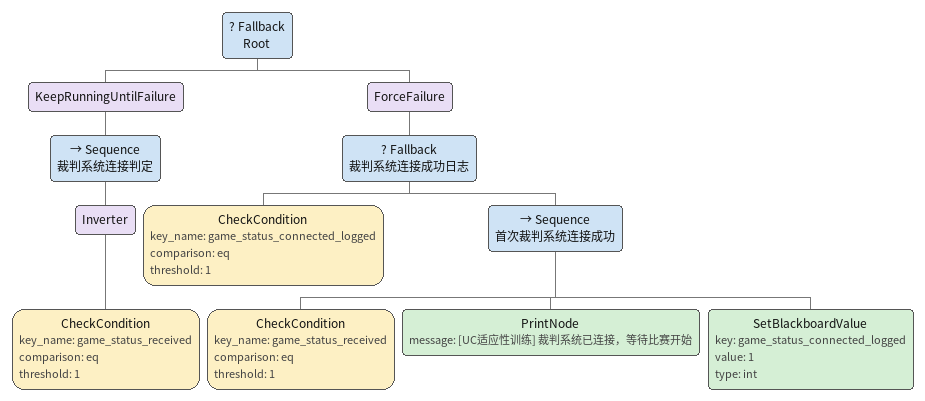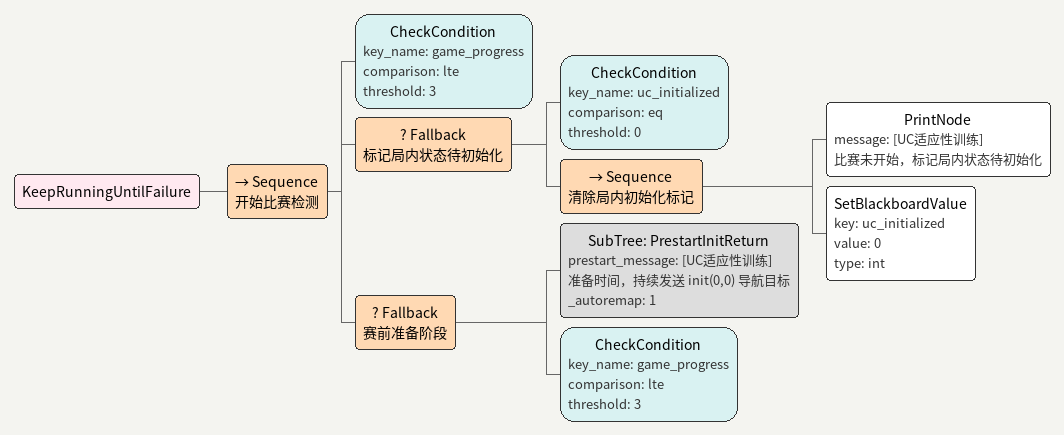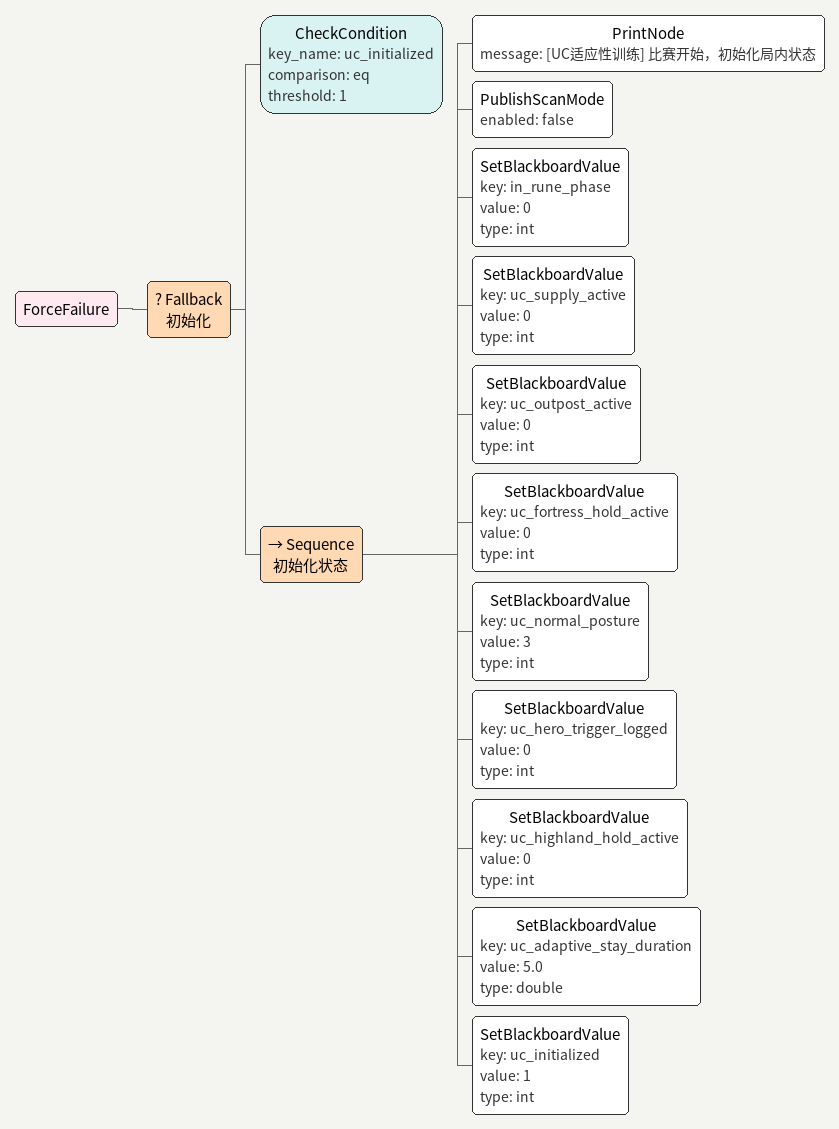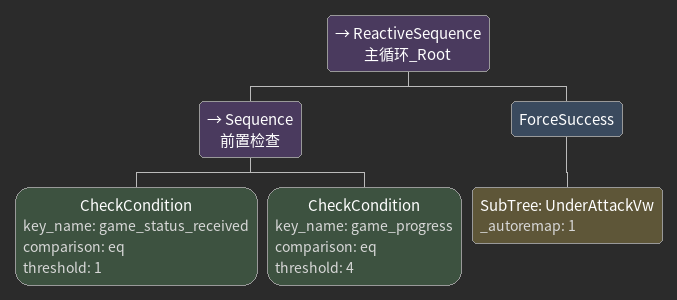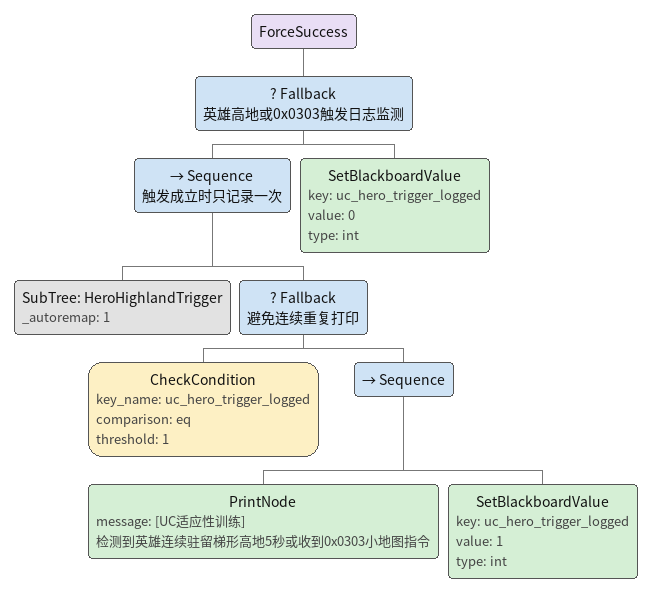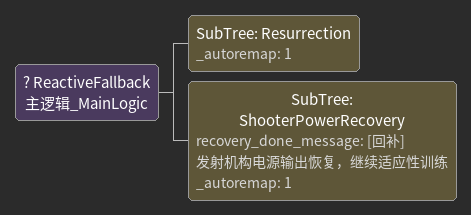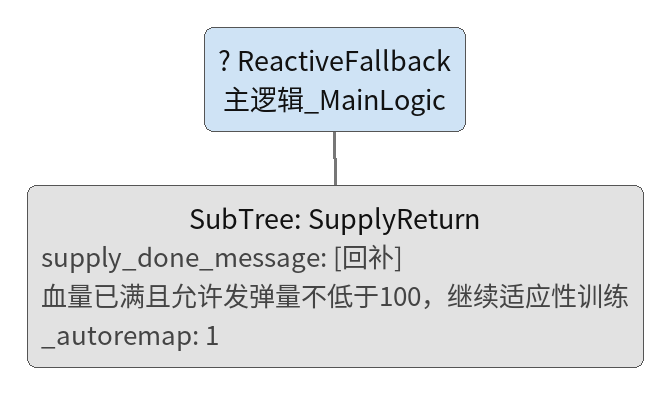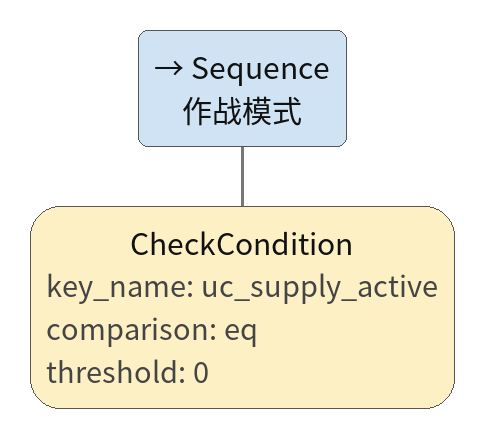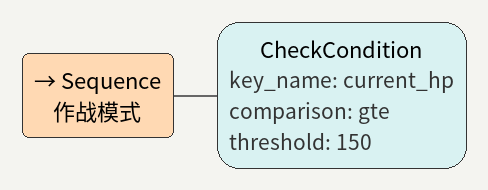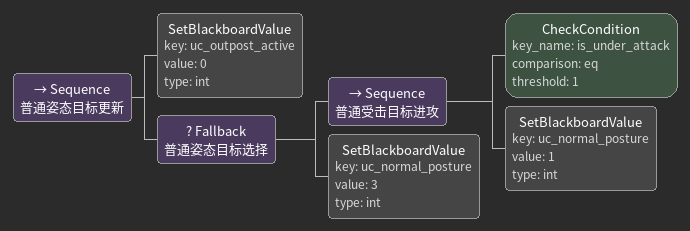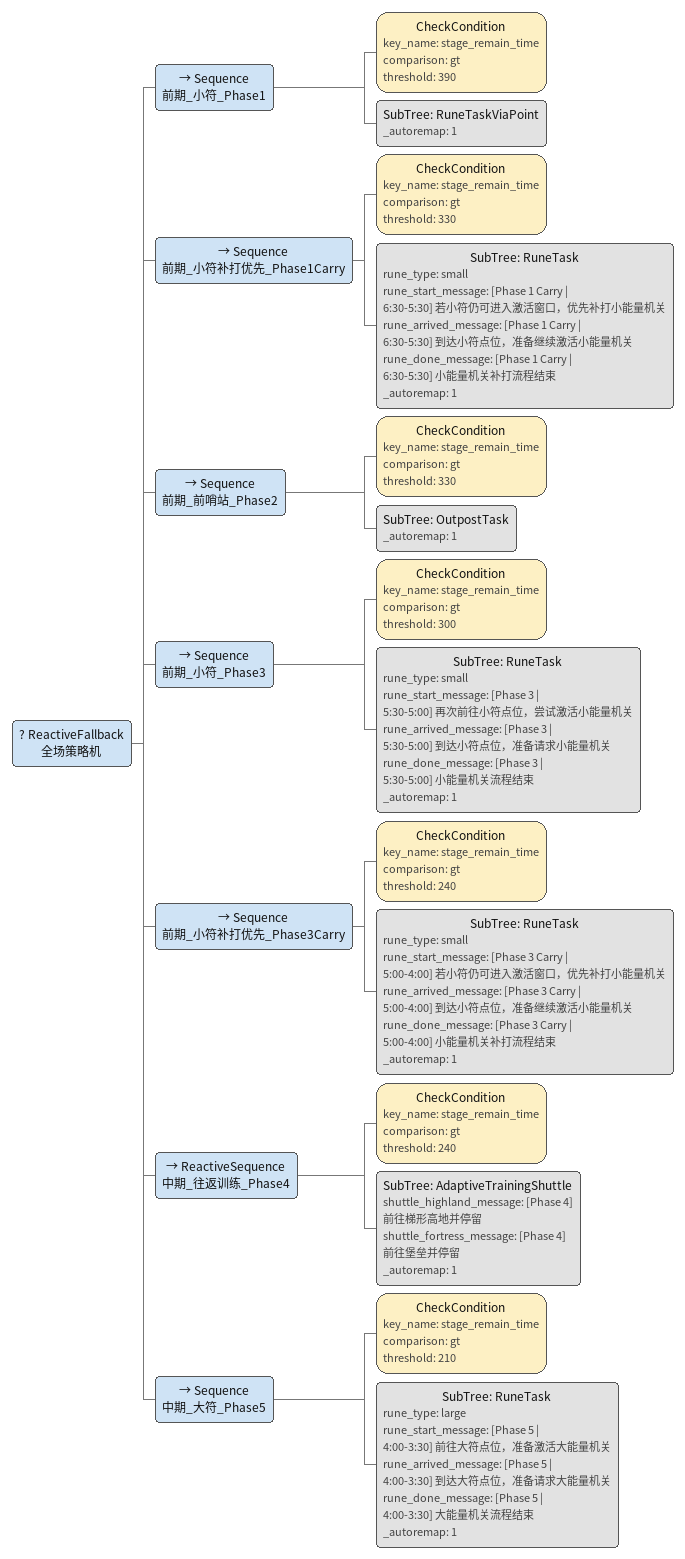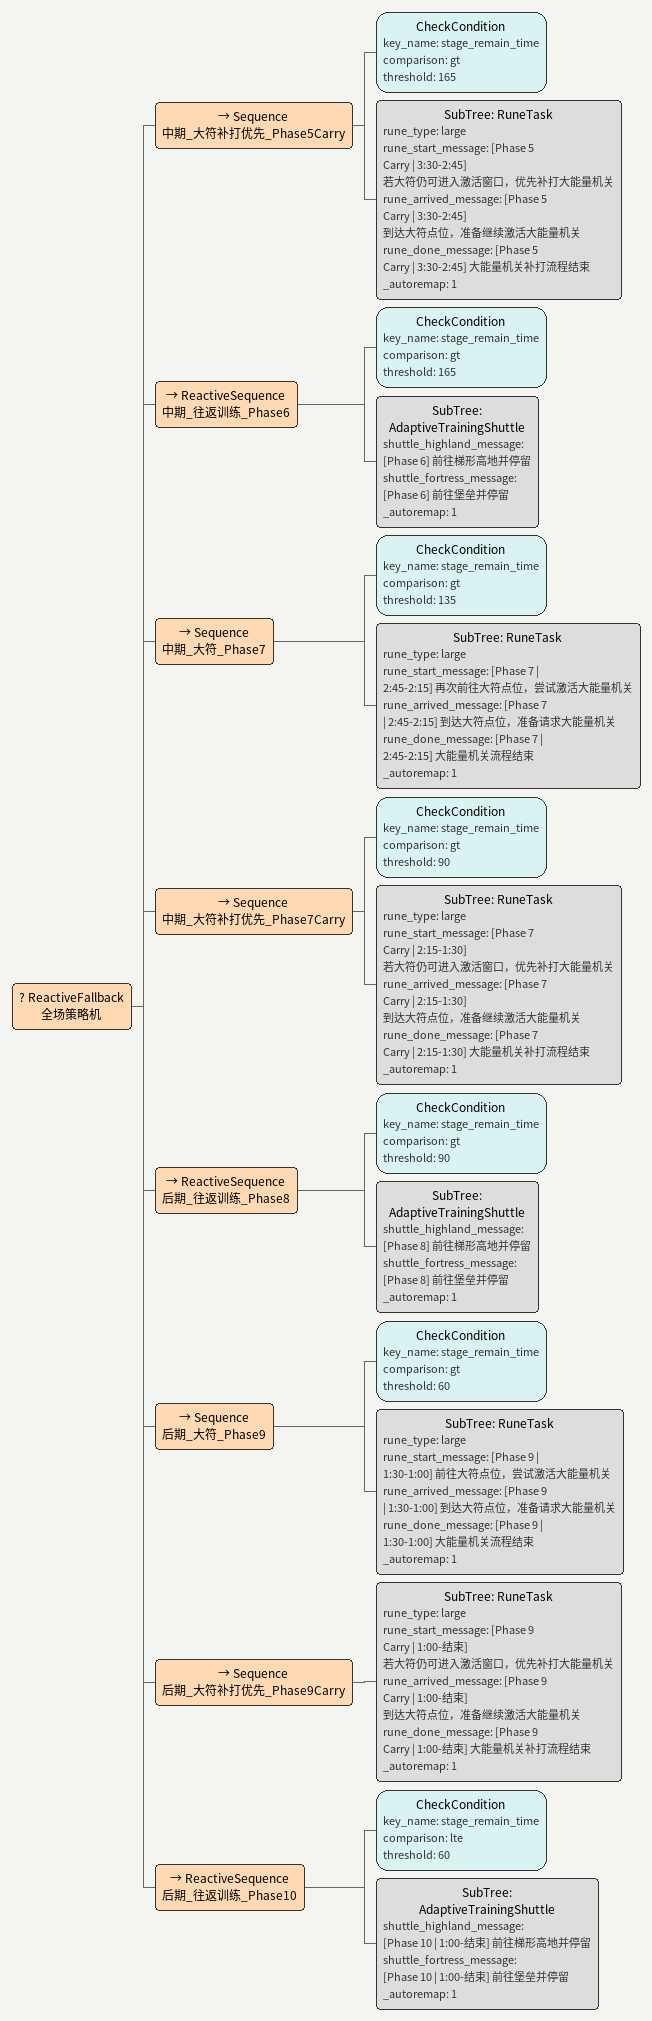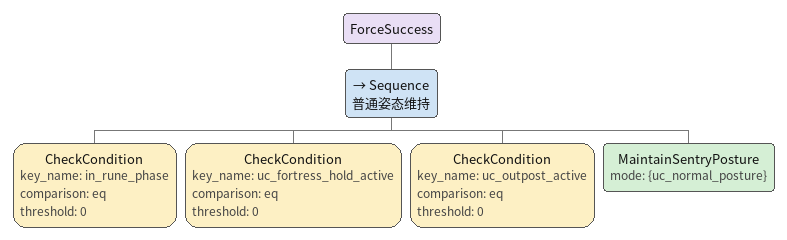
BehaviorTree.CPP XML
<Fallback name="Root">
  <KeepRunningUntilFailure>
    <Sequence name="裁判系统连接判定">
      <Inverter>
        <CheckCondition key_name="game_status_received" comparison="eq" threshold="1"/>
      </Inverter>
    </Sequence>
  </KeepRunningUntilFailure>

  <ForceFailure>
    <Fallback name="裁判系统连接成功日志">
      <CheckCondition key_name="game_status_connected_logged" comparison="eq" threshold="1"/>
      <Sequence name="首次裁判系统连接成功">
        <CheckCondition key_name="game_status_received" comparison="eq" threshold="1"/>
        <PrintNode message="[UC适应性训练] 裁判系统已连接，等待比赛开始"/>
        <SetBlackboardValue key="game_status_connected_logged" value="1" type="int"/>
      </Sequence>
    </Fallback>
  </ForceFailure>
</Fallback>

<KeepRunningUntilFailure>
  <Sequence name="开始比赛检测">
    <CheckCondition key_name="game_progress" comparison="lte" threshold="3"/>
    <Fallback name="标记局内状态待初始化">
      <CheckCondition key_name="uc_initialized" comparison="eq" threshold="0"/>
      <Sequence name="清除局内初始化标记">
        <PrintNode message="[UC适应性训练] 比赛未开始，标记局内状态待初始化"/>
        <SetBlackboardValue key="uc_initialized" value="0" type="int"/>
      </Sequence>
    </Fallback>
    <Fallback name="赛前准备阶段">
      <SubTree ID="PrestartInitReturn" prestart_message="[UC适应性训练] 准备时间，持续发送 init(0,0) 导航目标" _autoremap="1"/>
      <CheckCondition key_name="game_progress" comparison="lte" threshold="3"/>
    </Fallback>
  </Sequence>
</KeepRunningUntilFailure>

<ForceFailure>
  <Fallback name="初始化">
    <CheckCondition key_name="uc_initialized" comparison="eq" threshold="1"/>
    <Sequence name="初始化状态">
      <PrintNode message="[UC适应性训练] 比赛开始，初始化局内状态"/>
      <PublishScanMode enabled="false"/>
      <SetBlackboardValue key="in_rune_phase" value="0" type="int"/>
      <SetBlackboardValue key="uc_supply_active" value="0" type="int"/>
      <SetBlackboardValue key="uc_outpost_active" value="0" type="int"/>
      <SetBlackboardValue key="uc_fortress_hold_active" value="0" type="int"/>
      <SetBlackboardValue key="uc_normal_posture" value="3" type="int"/>
      <SetBlackboardValue key="uc_hero_trigger_logged" value="0" type="int"/>
      <SetBlackboardValue key="uc_highland_hold_active" value="0" type="int"/>
      <!-- 高地和堡垒各自的停留时间（秒）；往返子树从主树读取此值。 -->
      <SetBlackboardValue key="uc_adaptive_stay_duration" value="5.0" type="double"/>
      <SetBlackboardValue key="uc_initialized" value="1" type="int"/>
    </Sequence>
  </Fallback>
</ForceFailure>

<ReactiveSequence name="主循环_Root">
  <Sequence name="前置检查">
    <CheckCondition key_name="game_status_received" comparison="eq" threshold="1"/>
    <CheckCondition key_name="game_progress" comparison="eq" threshold="4"/>
  </Sequence>

  <ForceSuccess>
    <SubTree ID="UnderAttackVw" _autoremap="1"/>
  </ForceSuccess>
</ReactiveSequence>

<ForceSuccess>
  <Fallback name="英雄高地或0x0303触发日志监测">
    <Sequence name="触发成立时只记录一次">
      <SubTree ID="HeroHighlandTrigger" _autoremap="1"/>
      <Fallback name="避免连续重复打印">
        <CheckCondition key_name="uc_hero_trigger_logged" comparison="eq" threshold="1"/>
        <Sequence>
          <PrintNode message="[UC适应性训练] 检测到英雄连续驻留梯形高地5秒或收到0x0303小地图指令"/>
          <SetBlackboardValue key="uc_hero_trigger_logged" value="1" type="int"/>
        </Sequence>
      </Fallback>
    </Sequence>
    <SetBlackboardValue key="uc_hero_trigger_logged" value="0" type="int"/>
  </Fallback>
</ForceSuccess>

<ReactiveFallback name="主逻辑_MainLogic">
  <SubTree ID="Resurrection" _autoremap="1"/>

  <SubTree ID="ShooterPowerRecovery" recovery_done_message="[回补] 发射机构电源输出恢复，继续适应性训练" _autoremap="1"/>
</ReactiveFallback>

<ReactiveFallback name="主逻辑_MainLogic">
  <SubTree ID="SupplyReturn" supply_done_message="[回补] 血量已满且允许发弹量不低于100，继续适应性训练" _autoremap="1"/>
</ReactiveFallback>

<Sequence name="作战模式">
  <CheckCondition key_name="uc_supply_active" comparison="eq" threshold="0"/>
</Sequence>

<Sequence name="作战模式">
  <CheckCondition key_name="current_hp" comparison="gte" threshold="150"/>
</Sequence>

<Sequence name="普通姿态目标更新">
  <SetBlackboardValue key="uc_outpost_active" value="0" type="int"/>
  <Fallback name="普通姿态目标选择">
    <Sequence name="普通受击目标进攻">
      <CheckCondition key_name="is_under_attack" comparison="eq" threshold="1"/>
      <SetBlackboardValue key="uc_normal_posture" value="1" type="int"/>
    </Sequence>
    <SetBlackboardValue key="uc_normal_posture" value="3" type="int"/>
  </Fallback>
</Sequence>

<ReactiveFallback name="全场策略机">
  <Sequence name="前期_小符_Phase1">
    <CheckCondition key_name="stage_remain_time" comparison="gt" threshold="390"/>
    <SubTree ID="RuneTaskViaPoint" _autoremap="1"/>
  </Sequence>

  <Sequence name="前期_小符补打优先_Phase1Carry">
    <CheckCondition key_name="stage_remain_time" comparison="gt" threshold="330"/>
    <SubTree ID="RuneTask" rune_type="small" rune_start_message="[Phase 1 Carry | 6:30-5:30] 若小符仍可进入激活窗口，优先补打小能量机关" rune_arrived_message="[Phase 1 Carry | 6:30-5:30] 到达小符点位，准备继续激活小能量机关" rune_done_message="[Phase 1 Carry | 6:30-5:30] 小能量机关补打流程结束" _autoremap="1"/>
  </Sequence>

  <Sequence name="前期_前哨站_Phase2">
    <CheckCondition key_name="stage_remain_time" comparison="gt" threshold="330"/>
    <SubTree ID="OutpostTask" _autoremap="1"/>
  </Sequence>

  <Sequence name="前期_小符_Phase3">
    <CheckCondition key_name="stage_remain_time" comparison="gt" threshold="300"/>
    <SubTree ID="RuneTask" rune_type="small" rune_start_message="[Phase 3 | 5:30-5:00] 再次前往小符点位，尝试激活小能量机关" rune_arrived_message="[Phase 3 | 5:30-5:00] 到达小符点位，准备请求小能量机关" rune_done_message="[Phase 3 | 5:30-5:00] 小能量机关流程结束" _autoremap="1"/>
  </Sequence>

  <Sequence name="前期_小符补打优先_Phase3Carry">
    <CheckCondition key_name="stage_remain_time" comparison="gt" threshold="240"/>
    <SubTree ID="RuneTask" rune_type="small" rune_start_message="[Phase 3 Carry | 5:00-4:00] 若小符仍可进入激活窗口，优先补打小能量机关" rune_arrived_message="[Phase 3 Carry | 5:00-4:00] 到达小符点位，准备继续激活小能量机关" rune_done_message="[Phase 3 Carry | 5:00-4:00] 小能量机关补打流程结束" _autoremap="1"/>
  </Sequence>

  <ReactiveSequence name="中期_往返训练_Phase4">
    <CheckCondition key_name="stage_remain_time" comparison="gt" threshold="240"/>
    <SubTree ID="AdaptiveTrainingShuttle" shuttle_highland_message="[Phase 4] 前往梯形高地并停留" shuttle_fortress_message="[Phase 4] 前往堡垒并停留" _autoremap="1"/>
  </ReactiveSequence>

  <Sequence name="中期_大符_Phase5">
    <CheckCondition key_name="stage_remain_time" comparison="gt" threshold="210"/>
    <SubTree ID="RuneTask" rune_type="large" rune_start_message="[Phase 5 | 4:00-3:30] 前往大符点位，准备激活大能量机关" rune_arrived_message="[Phase 5 | 4:00-3:30] 到达大符点位，准备请求大能量机关" rune_done_message="[Phase 5 | 4:00-3:30] 大能量机关流程结束" _autoremap="1"/>
  </Sequence>
</ReactiveFallback>

<ReactiveFallback name="全场策略机">
  <Sequence name="中期_大符补打优先_Phase5Carry">
    <CheckCondition key_name="stage_remain_time" comparison="gt" threshold="165"/>
    <SubTree ID="RuneTask" rune_type="large" rune_start_message="[Phase 5 Carry | 3:30-2:45] 若大符仍可进入激活窗口，优先补打大能量机关" rune_arrived_message="[Phase 5 Carry | 3:30-2:45] 到达大符点位，准备继续激活大能量机关" rune_done_message="[Phase 5 Carry | 3:30-2:45] 大能量机关补打流程结束" _autoremap="1"/>
  </Sequence>

  <ReactiveSequence name="中期_往返训练_Phase6">
    <CheckCondition key_name="stage_remain_time" comparison="gt" threshold="165"/>
    <SubTree ID="AdaptiveTrainingShuttle" shuttle_highland_message="[Phase 6] 前往梯形高地并停留" shuttle_fortress_message="[Phase 6] 前往堡垒并停留" _autoremap="1"/>
  </ReactiveSequence>

  <Sequence name="中期_大符_Phase7">
    <CheckCondition key_name="stage_remain_time" comparison="gt" threshold="135"/>
    <SubTree ID="RuneTask" rune_type="large" rune_start_message="[Phase 7 | 2:45-2:15] 再次前往大符点位，尝试激活大能量机关" rune_arrived_message="[Phase 7 | 2:45-2:15] 到达大符点位，准备请求大能量机关" rune_done_message="[Phase 7 | 2:45-2:15] 大能量机关流程结束" _autoremap="1"/>
  </Sequence>

  <Sequence name="中期_大符补打优先_Phase7Carry">
    <CheckCondition key_name="stage_remain_time" comparison="gt" threshold="90"/>
    <SubTree ID="RuneTask" rune_type="large" rune_start_message="[Phase 7 Carry | 2:15-1:30] 若大符仍可进入激活窗口，优先补打大能量机关" rune_arrived_message="[Phase 7 Carry | 2:15-1:30] 到达大符点位，准备继续激活大能量机关" rune_done_message="[Phase 7 Carry | 2:15-1:30] 大能量机关补打流程结束" _autoremap="1"/>
  </Sequence>

  <ReactiveSequence name="后期_往返训练_Phase8">
    <CheckCondition key_name="stage_remain_time" comparison="gt" threshold="90"/>
    <SubTree ID="AdaptiveTrainingShuttle" shuttle_highland_message="[Phase 8] 前往梯形高地并停留" shuttle_fortress_message="[Phase 8] 前往堡垒并停留" _autoremap="1"/>
  </ReactiveSequence>

  <Sequence name="后期_大符_Phase9">
    <CheckCondition key_name="stage_remain_time" comparison="gt" threshold="60"/>
    <SubTree ID="RuneTask" rune_type="large" rune_start_message="[Phase 9 | 1:30-1:00] 前往大符点位，尝试激活大能量机关" rune_arrived_message="[Phase 9 | 1:30-1:00] 到达大符点位，准备请求大能量机关" rune_done_message="[Phase 9 | 1:30-1:00] 大能量机关流程结束" _autoremap="1"/>
  </Sequence>

  <Sequence name="后期_大符补打优先_Phase9Carry">
    <SubTree ID="RuneTask" rune_type="large" rune_start_message="[Phase 9 Carry | 1:00-结束] 若大符仍可进入激活窗口，优先补打大能量机关" rune_arrived_message="[Phase 9 Carry | 1:00-结束] 到达大符点位，准备继续激活大能量机关" rune_done_message="[Phase 9 Carry | 1:00-结束] 大能量机关补打流程结束" _autoremap="1"/>
  </Sequence>

  <ReactiveSequence name="后期_往返训练_Phase10">
    <CheckCondition key_name="stage_remain_time" comparison="lte" threshold="60"/>
    <SubTree ID="AdaptiveTrainingShuttle" shuttle_highland_message="[Phase 10 | 1:00-结束] 前往梯形高地并停留" shuttle_fortress_message="[Phase 10 | 1:00-结束] 前往堡垒并停留" _autoremap="1"/>
  </ReactiveSequence>
</ReactiveFallback>

<ForceSuccess>
  <Sequence name="普通姿态维持">
    <CheckCondition key_name="in_rune_phase" comparison="eq" threshold="0"/>
    <CheckCondition key_name="uc_fortress_hold_active" comparison="eq" threshold="0"/>
    <CheckCondition key_name="uc_outpost_active" comparison="eq" threshold="0"/>
    <MaintainSentryPosture mode="{uc_normal_posture}"/>
  </Sequence>
</ForceSuccess>
